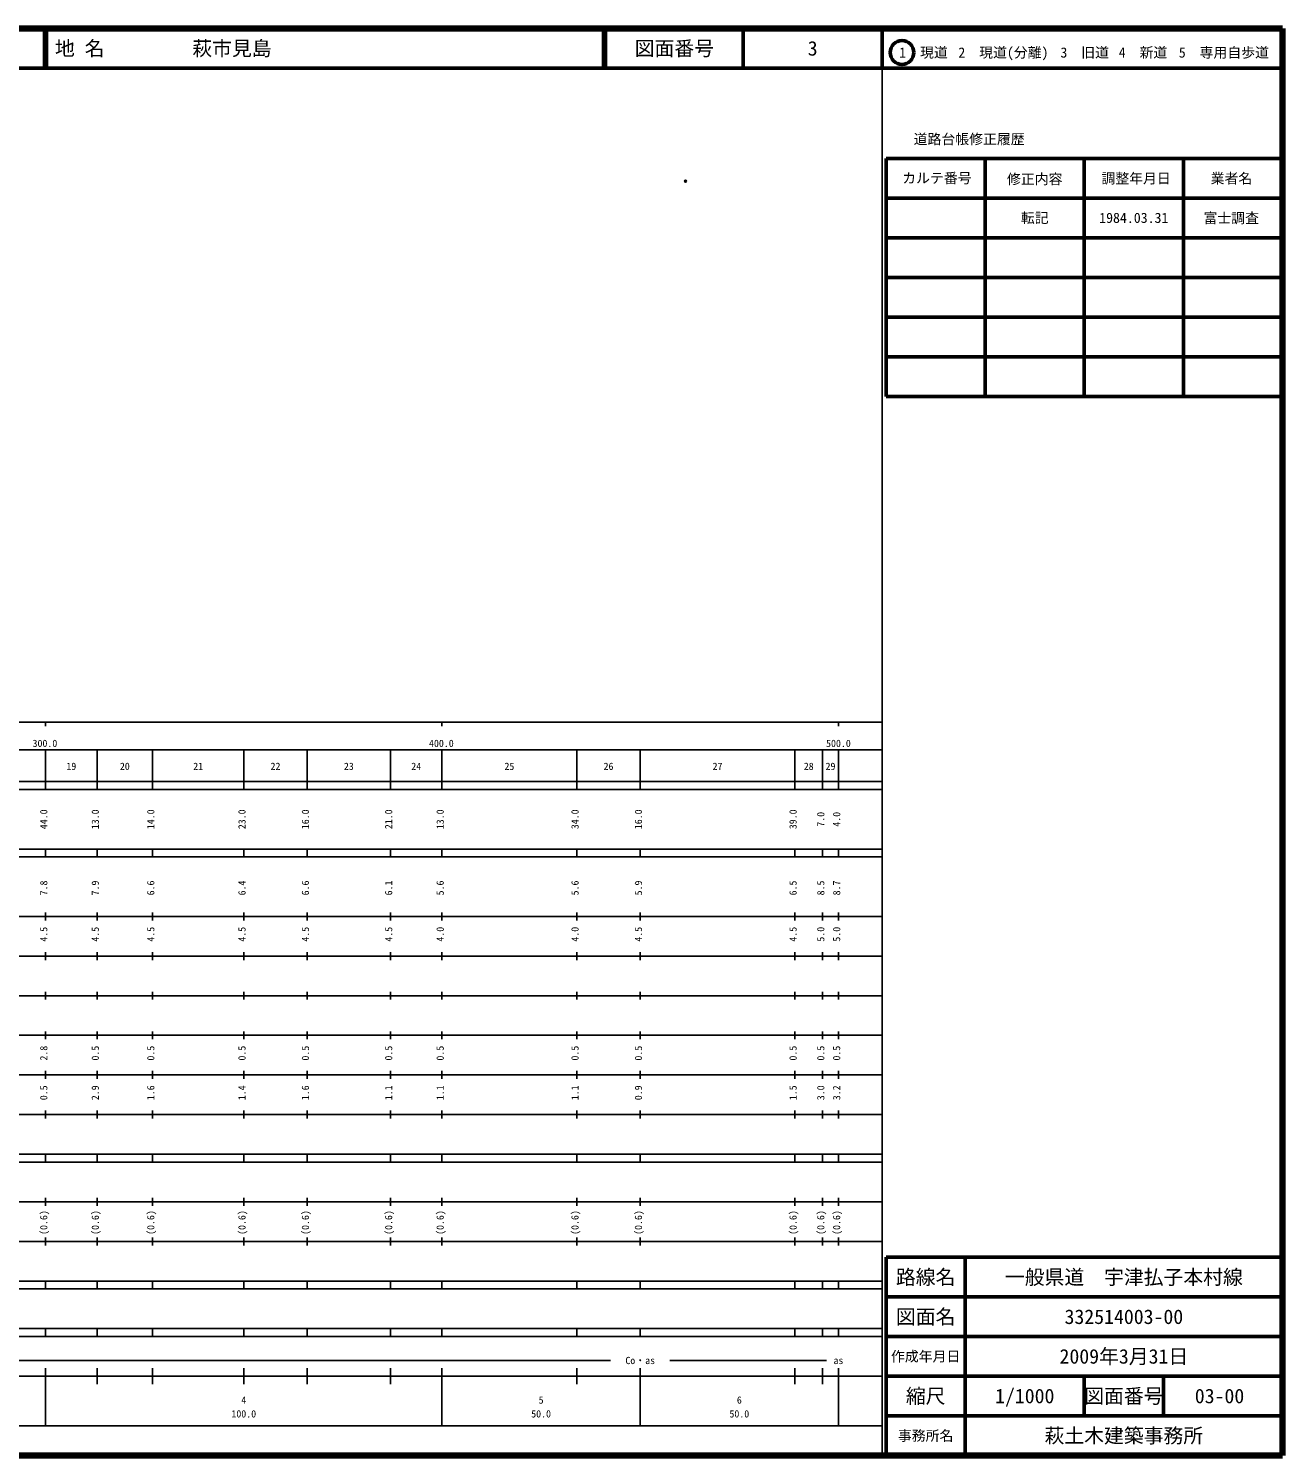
# Model space of a CAD drawing. Units: millimetres on the paper. Extents: x 40 to 680, y 20 to 380.
# Drawn here: x 363.7 to 680, y 20 to 380 of the extents above; entities that cross this region are included whole.
import ezdxf
from ezdxf.enums import TextEntityAlignment as Align

# ---------------------------------------------------------------- set-up
doc = ezdxf.new("R2010")
doc.units = ezdxf.units.MM
doc.header["$PDMODE"] = 32
doc.header["$PDSIZE"] = 0.5
doc.layers.add('M-OTRS', color=6, linetype='Continuous')
doc.layers.add('M-TTL-TXT', color=7, linetype='Continuous')
for name, color, linetype, lineweight in [('M-TTL', 2, 'Continuous', 140), ('M-TTL-BAND', 7, 'Continuous', 25), ('M-TTL-FRAM', 2, 'Continuous', 50), ('M-TTL-LINE', 7, 'Continuous', 50)]:
    doc.layers.add(name, color=color, linetype=linetype, lineweight=lineweight)
doc.styles.add('ＭＳ ゴシック', font='')
doc.styles.get('ＭＳ ゴシック').set_extended_font_data('MS Gothic')

msp = doc.modelspace()

# ---------------------------------------------------------------- linework, layer by layer
at = {"layer": 'M-OTRS'}
msp.add_point((529.425, 341.482), dxfattribs=at)
at = {"layer": 'M-TTL'}
for p, q in [((680, 380), (40, 380)), ((680, 20), (680, 380)), ((40, 20), (680, 20))]:
    msp.add_line(p, q, dxfattribs=at)
at = {"layer": 'M-TTL-BAND'}
for p, q in [((579, 20), (579, 370)), ((40, 205), (579, 205)), ((368, 205), (368, 204)), ((468, 205), (468, 204)), ((568, 205), (568, 204)), ((68, 198), (579, 198)), ((368, 188), (368, 198)), ((381, 188), (381, 198)), ((395, 188), (395, 198)), ((418, 188), (418, 198)), ((434, 188), (434, 198)), ((455, 188), (455, 198)), ((468, 188), (468, 198)), ((502, 188), (502, 198)), ((518, 188), (518, 198)), ((557, 188), (557, 198)), ((564, 188), (564, 198)), ((568, 188), (568, 198)), ((40, 190), (579, 190)), ((40, 188), (579, 188)), ((40, 173), (579, 173)), ((368, 171), (368, 173)), ((381, 171), (381, 173)), ((395, 171), (395, 173)), ((418, 171), (418, 173)), ((434, 171), (434, 173)), ((455, 171), (455, 173)), ((468, 171), (468, 173)), ((502, 171), (502, 173)), ((518, 171), (518, 173)), ((557, 171), (557, 173)), ((564, 171), (564, 173)), ((568, 171), (568, 173)), ((40, 171), (579, 171)), ((40, 156), (579, 156)), ((368, 155), (368, 157)), ((381, 155), (381, 157)), ((395, 155), (395, 157)), ((418, 155), (418, 157)), ((434, 155), (434, 157)), ((455, 155), (455, 157)), ((468, 155), (468, 157)), ((502, 155), (502, 157)), ((518, 155), (518, 157)), ((557, 155), (557, 157)), ((564, 155), (564, 157)), ((568, 155), (568, 157)), ((46, 146), (579, 146)), ((368, 145), (368, 147)), ((381, 145), (381, 147)), ((395, 145), (395, 147)), ((418, 145), (418, 147)), ((434, 145), (434, 147)), ((455, 145), (455, 147)), ((468, 145), (468, 147)), ((502, 145), (502, 147)), ((518, 145), (518, 147)), ((557, 145), (557, 147)), ((564, 145), (564, 147)), ((568, 145), (568, 147)), ((368, 135), (368, 137)), ((381, 135), (381, 137)), ((395, 135), (395, 137)), ((418, 135), (418, 137)), ((434, 135), (434, 137)), ((455, 135), (455, 137)), ((468, 135), (468, 137)), ((502, 135), (502, 137)), ((518, 135), (518, 137)), ((557, 135), (557, 137)), ((564, 135), (564, 137)), ((568, 135), (568, 137)), ((52, 136), (579, 136)), ((46, 126), (579, 126)), ((368, 125), (368, 127)), ((381, 125), (381, 127)), ((395, 125), (395, 127)), ((418, 125), (418, 127)), ((434, 125), (434, 127)), ((455, 125), (455, 127)), ((468, 125), (468, 127)), ((502, 125), (502, 127)), ((518, 125), (518, 127)), ((557, 125), (557, 127)), ((564, 125), (564, 127)), ((568, 125), (568, 127)), ((52, 116), (579, 116)), ((368, 115), (368, 117)), ((381, 115), (381, 117)), ((395, 115), (395, 117)), ((418, 115), (418, 117)), ((434, 115), (434, 117)), ((455, 115), (455, 117)), ((468, 115), (468, 117)), ((502, 115), (502, 117)), ((518, 115), (518, 117)), ((557, 115), (557, 117)), ((564, 115), (564, 117)), ((568, 115), (568, 117)), ((46, 106), (579, 106)), ((368, 105), (368, 107)), ((381, 105), (381, 107)), ((395, 105), (395, 107)), ((418, 105), (418, 107)), ((434, 105), (434, 107)), ((455, 105), (455, 107)), ((468, 105), (468, 107)), ((502, 105), (502, 107)), ((518, 105), (518, 107)), ((557, 105), (557, 107)), ((564, 105), (564, 107)), ((568, 105), (568, 107)), ((40, 96), (579, 96)), ((40, 94), (579, 94)), ((368, 94), (368, 96)), ((381, 94), (381, 96)), ((395, 94), (395, 96)), ((418, 94), (418, 96)), ((434, 94), (434, 96)), ((455, 94), (455, 96)), ((468, 94), (468, 96)), ((502, 94), (502, 96)), ((518, 94), (518, 96)), ((557, 94), (557, 96)), ((564, 94), (564, 96)), ((568, 94), (568, 96)), ((49, 84), (579, 84)), ((368, 83), (368, 85)), ((381, 83), (381, 85)), ((395, 83), (395, 85)), ((418, 83), (418, 85)), ((434, 83), (434, 85)), ((455, 83), (455, 85)), ((468, 83), (468, 85)), ((502, 83), (502, 85)), ((518, 83), (518, 85)), ((557, 83), (557, 85)), ((564, 83), (564, 85)), ((568, 83), (568, 85)), ((40, 74), (579, 74)), ((368, 73), (368, 75)), ((381, 73), (381, 75)), ((395, 73), (395, 75)), ((418, 73), (418, 75)), ((434, 73), (434, 75)), ((455, 73), (455, 75)), ((468, 73), (468, 75)), ((502, 73), (502, 75)), ((518, 73), (518, 75)), ((557, 73), (557, 75)), ((564, 73), (564, 75)), ((568, 73), (568, 75)), ((40, 64), (579, 64)), ((40, 62), (579, 62)), ((368, 62), (368, 64)), ((381, 62), (381, 64)), ((395, 62), (395, 64)), ((418, 62), (418, 64)), ((434, 62), (434, 64)), ((455, 62), (455, 64)), ((468, 62), (468, 64)), ((502, 62), (502, 64)), ((518, 62), (518, 64)), ((557, 62), (557, 64)), ((564, 62), (564, 64)), ((568, 62), (568, 64)), ((40, 52), (579, 52)), ((368, 50), (368, 52)), ((381, 50), (381, 52)), ((395, 50), (395, 52)), ((418, 50), (418, 52)), ((434, 50), (434, 52)), ((455, 50), (455, 52)), ((468, 50), (468, 52)), ((502, 50), (502, 52)), ((518, 50), (518, 52)), ((557, 50), (557, 52)), ((564, 50), (564, 52)), ((568, 50), (568, 52)), ((40, 50), (579, 50)), ((71, 44), (510.5, 44)), ((525.5, 44), (565, 44)), ((40, 40), (579, 40)), ((368, 27.5), (368, 42)), ((381, 38), (381, 42)), ((395, 38), (395, 42)), ((418, 38), (418, 42)), ((434, 38), (434, 42)), ((455, 38), (455, 42)), ((468, 27.5), (468, 42)), ((502, 38), (502, 42)), ((518, 27.5), (518, 42)), ((557, 38), (557, 42)), ((564, 38), (564, 42)), ((568, 27.5), (568, 42)), ((68, 27.5), (579, 27.5))]:
    msp.add_line(p, q, dxfattribs=at)
at = {"layer": 'M-TTL-FRAM'}
for p, q in [((580, 347.197), (580, 287.197)), ((580, 347.197), (680, 347.197)), ((580, 287.197), (680, 287.197)), ((680, 70), (580, 70)), ((580, 70), (580, 20))]:
    msp.add_line(p, q, dxfattribs=at)
at = {"layer": 'M-TTL-LINE'}
for p, q in [((367.75, 380), (367.75, 370)), ((368.25, 380), (368.25, 370)), ((508.747, 380), (508.747, 370)), ((509.247, 380), (509.247, 370)), ((543.997, 380), (543.997, 370)), ((579, 380), (579, 370)), ((40, 370), (680, 370)), ((605, 347.197), (605, 287.197)), ((630, 347.197), (630, 287.197)), ((655, 347.197), (655, 287.197)), ((580, 337.197), (680, 337.197)), ((580, 327.197), (680, 327.197)), ((580, 317.197), (680, 317.197)), ((580, 307.197), (680, 307.197)), ((580, 297.197), (680, 297.197)), ((600, 70), (600, 20)), ((680, 60), (580, 60)), ((680, 50), (580, 50)), ((680, 40), (580, 40)), ((630, 40), (630, 30)), ((650, 40), (650, 30)), ((680, 30), (580, 30))]:
    msp.add_line(p, q, dxfattribs=at)
msp.add_circle((584.031, 373.958), 3, dxfattribs=at)

# ---------------------------------------------------------------- texts
at = {"layer": 'M-TTL-BAND', "style": 'ＭＳ ゴシック'}
for s, p in [('300.0', (367.844, 198.195)), ('400.0', (467.844, 198.195)), ('500.0', (568, 198.195)), ('19', (374.5, 192.405)), ('20', (388, 192.405)), ('21', (406.5, 192.405)), ('22', (426, 192.405)), ('23', (444.5, 192.405)), ('24', (461.5, 192.405)), ('25', (485, 192.405)), ('26', (510, 192.405)), ('27', (537.5, 192.405)), ('28', (560.5, 192.405)), ('29', (566, 192.405)), ('Co・as', (518, 42.5)), ('as', (568, 42.5)), ('4', (418, 32.523)), ('5', (493, 32.523)), ('6', (543, 32.523)), ('100.0', (418, 29.033)), ('50.0', (493, 29.033)), ('50.0', (543, 29.033))]:
    msp.add_text(s, height=1.833, dxfattribs=at).set_placement(p, align=Align.BOTTOM_CENTER)
for s, p in [('44.0', (369, 180.5)), ('13.0', (382, 180.5)), ('14.0', (396, 180.5)), ('23.0', (419, 180.5)), ('16.0', (435, 180.5)), ('21.0', (456, 180.5)), ('13.0', (469, 180.5)), ('34.0', (503, 180.5)), ('16.0', (519, 180.5)), ('39.0', (558, 180.5)), ('7.0', (565, 180.5)), ('4.0', (569, 180.5)), ('7.8', (369, 163.174)), ('7.9', (382, 163.174)), ('6.6', (396, 163.174)), ('6.4', (419, 163.174)), ('6.6', (435, 163.174)), ('6.1', (456, 163.174)), ('5.6', (469, 163.174)), ('5.6', (503, 163.174)), ('5.9', (519, 163.174)), ('6.5', (558, 163.174)), ('8.5', (565, 163.174)), ('8.7', (569, 163.174)), ('4.5', (369, 151.5)), ('4.5', (382, 151.5)), ('4.5', (396, 151.5)), ('4.5', (419, 151.5)), ('4.5', (435, 151.5)), ('4.5', (456, 151.5)), ('4.0', (469, 151.5)), ('4.0', (503, 151.5)), ('4.5', (519, 151.5)), ('4.5', (558, 151.5)), ('5.0', (565, 151.5)), ('5.0', (569, 151.5)), ('2.8', (369, 121.5)), ('0.5', (382, 121.5)), ('0.5', (396, 121.5)), ('0.5', (419, 121.5)), ('0.5', (435, 121.5)), ('0.5', (456, 121.5)), ('0.5', (469, 121.5)), ('0.5', (503, 121.5)), ('0.5', (519, 121.5)), ('0.5', (558, 121.5)), ('0.5', (565, 121.5)), ('0.5', (569, 121.5)), ('0.5', (369, 111.5)), ('2.9', (382, 111.5)), ('1.6', (396, 111.5)), ('1.4', (419, 111.5)), ('1.6', (435, 111.5)), ('1.1', (456, 111.5)), ('1.1', (469, 111.5)), ('1.1', (503, 111.5)), ('0.9', (519, 111.5)), ('1.5', (558, 111.5)), ('3.0', (565, 111.5)), ('3.2', (569, 111.5)), ('(0.6)', (369, 78.764)), ('(0.6)', (382, 78.764)), ('(0.6)', (396, 78.764)), ('(0.6)', (419, 78.764)), ('(0.6)', (435, 78.764)), ('(0.6)', (456, 78.764)), ('(0.6)', (469, 78.764)), ('(0.6)', (503, 78.764)), ('(0.6)', (519, 78.764)), ('(0.6)', (558, 78.764)), ('(0.6)', (565, 78.764)), ('(0.6)', (569, 78.764))]:
    msp.add_text(s, height=1.833, rotation=90, dxfattribs=at).set_placement(p, align=Align.BOTTOM_CENTER)
at = {"layer": 'M-TTL-TXT', "style": 'ＭＳ ゴシック'}
for s, p in [('地 名', (370.38, 375)), ('萩市見島', (405.024, 375))]:
    msp.add_text(s, height=3.666, dxfattribs=at).set_placement(p, align=Align.MIDDLE_LEFT)
for s, height, p in [('図面番号', 3.666, (526.622, 375)), ('3', 3.666, (561.497, 375)), ('1\u3000現道', 2.566, (589.448, 373.958)), ('2\u3000現道(分離)', 2.566, (609.619, 373.958)), ('3\u3000旧道', 2.566, (630.121, 373.958)), ('4\u3000新道', 2.566, (644.824, 373.958)), ('5\u3000専用自歩道', 2.566, (665.228, 373.958)), ('道路台帳修正履歴', 2.566, (600.968, 352.113)), ('カルテ番号', 2.566, (592.839, 342.277)), ('修正内容', 2.566, (617.509, 342.023)), ('調整年月日', 2.566, (643.089, 342.197)), ('業者名', 2.566, (667.134, 342.197)), ('転記', 2.566, (617.5, 332.245)), ('1984.03.31', 2.566, (642.5, 332.245)), ('富士調査', 2.566, (667.077, 332.189)), ('路線名', 3.666, (590, 65)), ('路線名', 3.666, (590, 65)), ('一般県道\u3000宇津払子本村線', 3.666, (640, 65)), ('図面名', 3.666, (590, 55)), ('図面名', 3.666, (590, 55)), ('332514003-00', 3.666, (640, 55)), ('2009年3月31日', 3.666, (640, 45)), ('作成年月日', 2.566, (590, 45)), ('作成年月日', 2.566, (590, 45)), ('縮尺', 3.666, (590, 35)), ('縮尺', 3.666, (590, 35)), ('1/1000', 3.666, (615, 35)), ('図面番号', 3.666, (640, 35)), ('図面番号', 3.666, (640, 35)), ('03-00', 3.666, (664.125, 35)), ('事務所名', 2.566, (590, 25)), ('事務所名', 2.566, (590, 25)), ('萩土木建築事務所', 3.666, (640, 25))]:
    msp.add_text(s, height=height, dxfattribs=at).set_placement(p, align=Align.MIDDLE_CENTER)

doc.saveas('drawing.dxf')
